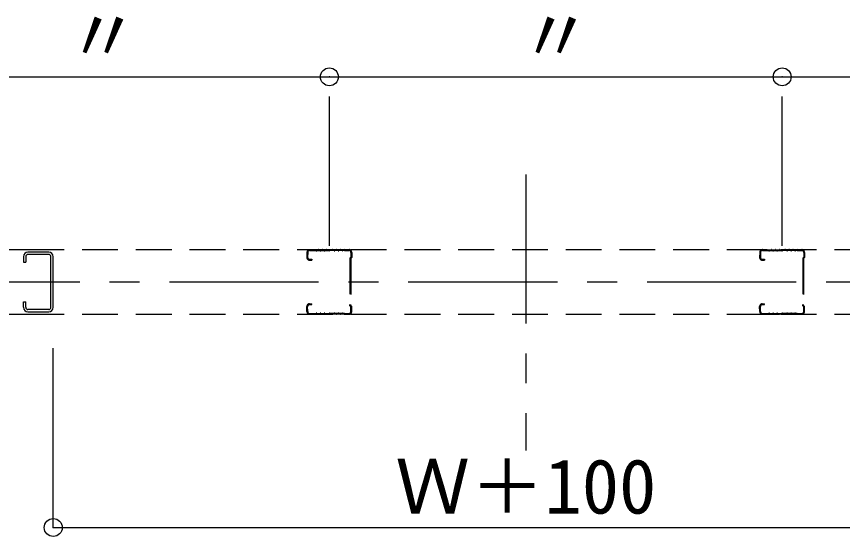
# Model space of a CAD drawing. Units: millimetres, scale not verified, with parts at other scales. Extents: x -4126 to 4124, y -2920 to 2852.
# Drawn here: x -2519 to -1689, y -1441 to -918 of the extents above; entities that cross this region are included whole.
import ezdxf
from ezdxf.enums import TextEntityAlignment as Align

# ---------------------------------------------------------------- set-up
doc = ezdxf.new("R2010")
doc.units = ezdxf.units.MM
doc.header["$LTSCALE"] = 30
doc.header["$PDMODE"] = 32
doc.header["$PDSIZE"] = 18
for name, pattern in [('CHAIN1', [8, 5, -1, 1, -1]), ('DASHED1', [1.8, 1.2, -0.6]), ('DOUBLE_CHAIN1', [8.8, 5, -1, 0.6, -0.6, 0.6, -1])]:
    doc.linetypes.add(name, pattern=pattern)
for name, color, linetype in [('1-0_中心線', 4, 'CHAIN1'), ('1-1_中線', 7, 'Continuous'), ('1-4_細線', 4, 'DASHED1'), ('1-5_寸法', 4, 'Continuous'), ('1-8_隠線', 4, 'DOUBLE_CHAIN1'), ('2-5_寸法', 4, 'Continuous')]:
    doc.layers.add(name, color=color, linetype=linetype)
doc.styles.add('ＭＳ ゴシック', font='')
doc.styles.get('ＭＳ ゴシック').set_extended_font_data('MS Gothic')

msp = doc.modelspace()

# ---------------------------------------------------------------- linework, layer by layer
at = {"layer": '1-0_中心線'}
msp.add_line((-2006.83, -1076.6), (-2006.83, -1353.99), dxfattribs=at)
msp.add_lwpolyline([(-3805.15, -1184.71), (-1505.23, -1184.71), (-642.82, -1184.71)], dxfattribs=at)
at = {"layer": '1-1_中線'}
for p, q in [((-3695.73, -1152.21), (-2506.83, -1152.21)), ((-3695.73, -1217.21), (-2506.83, -1217.21))]:
    msp.add_line(p, q, dxfattribs=at)
at = {"layer": '1-1_中線', "linetype": 'DASHED1'}
for p, q in [((-2506.83, -1152.21), (-1506.83, -1152.21)), ((-2506.83, -1217.21), (-1506.83, -1217.21))]:
    msp.add_line(p, q, dxfattribs=at)
at = {"layer": '1-4_細線'}
for p, q in [((-2224.19, -1152.22), (-2219.33, -1152.22)), ((-2224.19, -1153.02), (-2219.33, -1153.02)), ((-2219.46, -1153.01), (-2217.63, -1153.29)), ((-2219.33, -1152.22), (-2217.51, -1152.5)), ((-2217.14, -1152.5), (-2215.52, -1152.23)), ((-2217.01, -1153.29), (-2215.39, -1153.02)), ((-2215.27, -1153.02), (-2213.65, -1153.29)), ((-2215.14, -1152.23), (-2213.52, -1152.5)), ((-2213.14, -1152.5), (-2211.52, -1152.23)), ((-2213.01, -1153.29), (-2211.39, -1153.02)), ((-2211.27, -1153.02), (-2209.65, -1153.29)), ((-2211.14, -1152.23), (-2209.52, -1152.5)), ((-2209.14, -1152.5), (-2207.52, -1152.23)), ((-2209.01, -1153.29), (-2207.39, -1153.02)), ((-2207.29, -1153.02), (-2204.53, -1153.3)), ((-2207.21, -1152.22), (-2204.45, -1152.51)), ((-2201.45, -1152.22), (-2204.21, -1152.51)), ((-2201.37, -1153.01), (-2204.13, -1153.3)), ((-2199.65, -1153.29), (-2201.27, -1153.02)), ((-2199.52, -1152.5), (-2201.14, -1152.23)), ((-2197.52, -1152.23), (-2199.14, -1152.5)), ((-2197.39, -1153.02), (-2199.01, -1153.29)), ((-2195.65, -1153.28), (-2197.27, -1153.02)), ((-2195.52, -1152.49), (-2197.14, -1152.23)), ((-2193.52, -1152.22), (-2195.14, -1152.49)), ((-2193.39, -1153.01), (-2195.01, -1153.28)), ((-2191.65, -1153.28), (-2193.27, -1153.01)), ((-2191.52, -1152.49), (-2193.14, -1152.22)), ((-2189.33, -1152.21), (-2191.15, -1152.49)), ((-2189.26, -1153.01), (-2191.03, -1153.28)), ((-2189.33, -1152.21), (-2184.59, -1152.21)), ((-2189.26, -1153.01), (-2184.59, -1153.01)), ((-1769.19, -1152.22), (-1764.33, -1152.22)), ((-1769.19, -1153.02), (-1764.33, -1153.02)), ((-1764.46, -1153.01), (-1762.63, -1153.29)), ((-1764.33, -1152.22), (-1762.51, -1152.5)), ((-1762.14, -1152.5), (-1760.52, -1152.23)), ((-1762.01, -1153.29), (-1760.39, -1153.02)), ((-1760.27, -1153.02), (-1758.65, -1153.29)), ((-1760.14, -1152.23), (-1758.52, -1152.5)), ((-1758.14, -1152.5), (-1756.52, -1152.23)), ((-1758.01, -1153.29), (-1756.39, -1153.02)), ((-1756.27, -1153.02), (-1754.65, -1153.29)), ((-1756.14, -1152.23), (-1754.52, -1152.5)), ((-1754.14, -1152.5), (-1752.52, -1152.23)), ((-1754.01, -1153.29), (-1752.39, -1153.02)), ((-1752.29, -1153.02), (-1749.53, -1153.3)), ((-1752.21, -1152.22), (-1749.45, -1152.51)), ((-1746.45, -1152.22), (-1749.21, -1152.51)), ((-1746.37, -1153.01), (-1749.13, -1153.3)), ((-1744.65, -1153.29), (-1746.27, -1153.02)), ((-1744.52, -1152.5), (-1746.14, -1152.23)), ((-1742.52, -1152.23), (-1744.14, -1152.5)), ((-1742.39, -1153.02), (-1744.01, -1153.29)), ((-1740.65, -1153.28), (-1742.27, -1153.02)), ((-1740.52, -1152.49), (-1742.14, -1152.23)), ((-1738.52, -1152.22), (-1740.14, -1152.49)), ((-1738.39, -1153.01), (-1740.01, -1153.28)), ((-1736.65, -1153.28), (-1738.27, -1153.01)), ((-1736.52, -1152.49), (-1738.14, -1152.22)), ((-1734.33, -1152.21), (-1736.15, -1152.49)), ((-1734.26, -1153.01), (-1736.03, -1153.28)), ((-1734.33, -1152.21), (-1729.59, -1152.21)), ((-1734.26, -1153.01), (-1729.59, -1153.01)), ((-2226.89, -1154.86), (-2227.01, -1159.96)), ((-2226.09, -1154.88), (-2226.21, -1159.98)), ((-2224.31, -1161.92), (-2222.07, -1161.92)), ((-2222.07, -1161.92), (-2222.07, -1162.72)), ((-2183.63, -1160.87), (-2183.63, -1207.21)), ((-2181.83, -1160.21), (-2182.83, -1161.21)), ((-2182.83, -1161.21), (-2182.83, -1207.21)), ((-2181.83, -1154.97), (-2181.83, -1160.21)), ((-1771.89, -1154.86), (-1772.01, -1159.96)), ((-1771.09, -1154.88), (-1771.21, -1159.98)), ((-1769.31, -1161.92), (-1767.07, -1161.92)), ((-1767.07, -1161.92), (-1767.07, -1162.72)), ((-1728.63, -1160.87), (-1728.63, -1207.21)), ((-1726.83, -1160.21), (-1727.83, -1161.21)), ((-1727.83, -1161.21), (-1727.83, -1207.21)), ((-1726.83, -1154.97), (-1726.83, -1160.21)), ((-2224.31, -1162.72), (-2222.07, -1162.72)), ((-1769.31, -1162.72), (-1767.07, -1162.72)), ((-2226.89, -1214.55), (-2227.01, -1209.45)), ((-2226.09, -1214.53), (-2226.21, -1209.43)), ((-2224.31, -1206.69), (-2222.07, -1206.69)), ((-2224.31, -1207.49), (-2222.07, -1207.49)), ((-2222.07, -1207.49), (-2222.07, -1206.69)), ((-2183.63, -1208.54), (-2183.63, -1207.21)), ((-2182.83, -1208.21), (-2182.83, -1207.21)), ((-2181.83, -1209.21), (-2182.83, -1208.21)), ((-2181.83, -1214.44), (-2181.83, -1209.21)), ((-1771.89, -1214.55), (-1772.01, -1209.45)), ((-1771.09, -1214.53), (-1771.21, -1209.43)), ((-1769.31, -1206.69), (-1767.07, -1206.69)), ((-1769.31, -1207.49), (-1767.07, -1207.49)), ((-1767.07, -1207.49), (-1767.07, -1206.69)), ((-1728.63, -1208.54), (-1728.63, -1207.21)), ((-1727.83, -1208.21), (-1727.83, -1207.21)), ((-1726.83, -1209.21), (-1727.83, -1208.21)), ((-1726.83, -1214.44), (-1726.83, -1209.21)), ((-2224.19, -1216.39), (-2219.33, -1216.39)), ((-2224.19, -1217.19), (-2219.33, -1217.19)), ((-2219.46, -1216.4), (-2217.63, -1216.12)), ((-2219.33, -1217.19), (-2217.51, -1216.91)), ((-2217.14, -1216.91), (-2215.52, -1217.18)), ((-2217.01, -1216.12), (-2215.39, -1216.39)), ((-2215.27, -1216.39), (-2213.65, -1216.12)), ((-2215.14, -1217.18), (-2213.52, -1216.91)), ((-2213.14, -1216.91), (-2211.52, -1217.18)), ((-2213.01, -1216.12), (-2211.39, -1216.39)), ((-2211.27, -1216.39), (-2209.65, -1216.12)), ((-2211.14, -1217.18), (-2209.52, -1216.91)), ((-2209.14, -1216.91), (-2207.52, -1217.18)), ((-2209.01, -1216.12), (-2207.39, -1216.39)), ((-2207.29, -1216.39), (-2204.53, -1216.11)), ((-2207.21, -1217.19), (-2204.45, -1216.9)), ((-2201.45, -1217.19), (-2204.21, -1216.9)), ((-2201.37, -1216.4), (-2204.13, -1216.11)), ((-2199.65, -1216.13), (-2201.27, -1216.39)), ((-2199.52, -1216.91), (-2201.14, -1217.18)), ((-2197.52, -1217.18), (-2199.14, -1216.91)), ((-2197.39, -1216.4), (-2199.01, -1216.13)), ((-2195.65, -1216.13), (-2197.27, -1216.4)), ((-2195.52, -1216.92), (-2197.14, -1217.18)), ((-2193.52, -1217.19), (-2195.14, -1216.92)), ((-2193.39, -1216.4), (-2195.01, -1216.13)), ((-2191.65, -1216.13), (-2193.27, -1216.4)), ((-2191.52, -1216.92), (-2193.14, -1217.19)), ((-2189.33, -1217.2), (-2191.15, -1216.92)), ((-2189.26, -1216.4), (-2191.03, -1216.13)), ((-2189.33, -1217.2), (-2184.59, -1217.2)), ((-2189.26, -1216.4), (-2184.59, -1216.4)), ((-1769.19, -1216.39), (-1764.33, -1216.39)), ((-1769.19, -1217.19), (-1764.33, -1217.19)), ((-1764.46, -1216.4), (-1762.63, -1216.12)), ((-1764.33, -1217.19), (-1762.51, -1216.91)), ((-1762.14, -1216.91), (-1760.52, -1217.18)), ((-1762.01, -1216.12), (-1760.39, -1216.39)), ((-1760.27, -1216.39), (-1758.65, -1216.12)), ((-1760.14, -1217.18), (-1758.52, -1216.91)), ((-1758.14, -1216.91), (-1756.52, -1217.18)), ((-1758.01, -1216.12), (-1756.39, -1216.39)), ((-1756.27, -1216.39), (-1754.65, -1216.12)), ((-1756.14, -1217.18), (-1754.52, -1216.91)), ((-1754.14, -1216.91), (-1752.52, -1217.18)), ((-1754.01, -1216.12), (-1752.39, -1216.39)), ((-1752.29, -1216.39), (-1749.53, -1216.11)), ((-1752.21, -1217.19), (-1749.45, -1216.9)), ((-1746.45, -1217.19), (-1749.21, -1216.9)), ((-1746.37, -1216.4), (-1749.13, -1216.11)), ((-1744.65, -1216.13), (-1746.27, -1216.39)), ((-1744.52, -1216.91), (-1746.14, -1217.18)), ((-1742.52, -1217.18), (-1744.14, -1216.91)), ((-1742.39, -1216.4), (-1744.01, -1216.13)), ((-1740.65, -1216.13), (-1742.27, -1216.4)), ((-1740.52, -1216.92), (-1742.14, -1217.18)), ((-1738.52, -1217.19), (-1740.14, -1216.92)), ((-1738.39, -1216.4), (-1740.01, -1216.13)), ((-1736.65, -1216.13), (-1738.27, -1216.4)), ((-1736.52, -1216.92), (-1738.14, -1217.19)), ((-1734.33, -1217.2), (-1736.15, -1216.92)), ((-1734.26, -1216.4), (-1736.03, -1216.13)), ((-1734.33, -1217.2), (-1729.59, -1217.2)), ((-1734.26, -1216.4), (-1729.59, -1216.4))]:
    msp.add_line(p, q, dxfattribs=at)
for points in [[(-2182.63, -1154.97), (-2182.63, -1159.87), (-2183.63, -1160.87)], [(-1727.63, -1154.97), (-1727.63, -1159.87), (-1728.63, -1160.87)], [(-2182.63, -1214.44), (-2182.63, -1209.54), (-2183.63, -1208.54)], [(-1727.63, -1214.44), (-1727.63, -1209.54), (-1728.63, -1208.54)]]:
    msp.add_lwpolyline(points, dxfattribs=at)
for centre, radius, start, end in [((-2224.19, -1154.92), 2.7, 90.01999, 178.69998), ((-2224.19, -1154.92), 1.9, 90.01999, 178.69998), ((-2217.33, -1151.37), 1.95, 261.10429, 270.01999), ((-2217.33, -1151.37), 1.15, 261.10429, 270.01999), ((-2217.33, -1151.37), 1.15, 270.01999, 279.42708), ((-2217.33, -1151.37), 1.95, 270.01999, 279.42708), ((-2215.33, -1153.37), 1.15, 90.01999, 99.42708), ((-2215.33, -1153.37), 0.35, 90.01999, 99.42708), ((-2215.33, -1153.37), 1.15, 80.6129, 90.01999), ((-2215.33, -1153.37), 0.35, 80.6129, 90.01999), ((-2213.33, -1151.37), 1.95, 260.6129, 270.01999), ((-2213.33, -1151.37), 1.15, 260.6129, 270.01999), ((-2213.33, -1151.37), 1.15, 270.01999, 279.42708), ((-2213.33, -1151.37), 1.95, 270.01999, 279.42708), ((-2211.33, -1153.37), 1.15, 90.01999, 99.42708), ((-2211.33, -1153.37), 0.35, 90.01999, 99.42708), ((-2211.33, -1153.37), 1.15, 80.6129, 90.01999), ((-2211.33, -1153.37), 0.35, 80.6129, 90.01999), ((-2209.33, -1151.36), 1.95, 260.6129, 270.01999), ((-2209.33, -1151.36), 1.15, 260.6129, 270.01999), ((-2209.33, -1151.36), 1.15, 270.01999, 279.42708), ((-2209.33, -1151.36), 1.95, 270.01999, 279.42708), ((-2207.33, -1153.36), 1.15, 90.01999, 99.42708), ((-2207.33, -1153.36), 0.35, 90.01999, 99.42708), ((-2207.33, -1153.36), 1.15, 80.6129, 90.01999), ((-2207.33, -1153.36), 0.35, 80.6129, 90.01999), ((-2204.33, -1151.36), 1.95, 264.07425, 270.01999), ((-2204.33, -1151.36), 1.15, 264.07425, 270.01999), ((-2204.33, -1151.36), 1.15, 270.01999, 275.96571), ((-2204.33, -1151.36), 1.95, 270.01999, 275.96571), ((-2201.33, -1153.36), 1.15, 90.01999, 99.42708), ((-2201.33, -1153.36), 0.35, 90.01999, 99.42708), ((-2201.33, -1153.36), 1.15, 80.6129, 90.01999), ((-2201.33, -1153.36), 0.35, 80.6129, 90.01999), ((-2199.33, -1151.36), 1.95, 260.6129, 270.01999), ((-2199.33, -1151.36), 1.15, 260.6129, 270.01999), ((-2199.33, -1151.36), 1.15, 270.01999, 279.42708), ((-2199.33, -1151.36), 1.95, 270.01999, 279.42708), ((-2197.33, -1153.36), 1.15, 90.01999, 99.42708), ((-2197.33, -1153.36), 0.35, 90.01999, 99.42708), ((-2197.33, -1153.36), 1.15, 80.6129, 90.01999), ((-2197.33, -1153.36), 0.35, 80.6129, 90.01999), ((-2195.33, -1151.36), 1.95, 260.6129, 270.01999), ((-2195.33, -1151.36), 1.15, 260.6129, 270.01999), ((-2195.33, -1151.36), 1.15, 270.01999, 279.42708), ((-2195.33, -1151.36), 1.95, 270.01999, 279.42708), ((-2193.33, -1153.36), 1.15, 90.01999, 99.42708), ((-2193.33, -1153.36), 0.35, 90.01999, 99.42708), ((-2193.33, -1153.36), 1.15, 80.6129, 90.01999), ((-2193.33, -1153.36), 0.35, 80.6129, 90.01999), ((-2191.33, -1151.36), 1.95, 260.6129, 270.01999), ((-2191.33, -1151.36), 1.15, 260.6129, 270.01999), ((-2191.33, -1151.36), 1.15, 270.01999, 278.93567), ((-2191.33, -1151.36), 1.95, 270.01999, 278.93567), ((-2184.59, -1154.91), 2.7, 358.69998, 90.01999), ((-2184.59, -1154.91), 1.9, 358.69998, 90.01999), ((-1769.19, -1154.92), 2.7, 90.01999, 178.69998), ((-1769.19, -1154.92), 1.9, 90.01999, 178.69998), ((-1762.33, -1151.37), 1.95, 261.10429, 270.01999), ((-1762.33, -1151.37), 1.15, 261.10429, 270.01999), ((-1762.33, -1151.37), 1.15, 270.01999, 279.42708), ((-1762.33, -1151.37), 1.95, 270.01999, 279.42708), ((-1760.33, -1153.37), 1.15, 90.01999, 99.42708), ((-1760.33, -1153.37), 0.35, 90.01999, 99.42708), ((-1760.33, -1153.37), 1.15, 80.6129, 90.01999), ((-1760.33, -1153.37), 0.35, 80.6129, 90.01999), ((-1758.33, -1151.37), 1.95, 260.6129, 270.01999), ((-1758.33, -1151.37), 1.15, 260.6129, 270.01999), ((-1758.33, -1151.37), 1.15, 270.01999, 279.42708), ((-1758.33, -1151.37), 1.95, 270.01999, 279.42708), ((-1756.33, -1153.37), 1.15, 90.01999, 99.42708), ((-1756.33, -1153.37), 0.35, 90.01999, 99.42708), ((-1756.33, -1153.37), 1.15, 80.6129, 90.01999), ((-1756.33, -1153.37), 0.35, 80.6129, 90.01999), ((-1754.33, -1151.36), 1.95, 260.6129, 270.01999), ((-1754.33, -1151.36), 1.15, 260.6129, 270.01999), ((-1754.33, -1151.36), 1.15, 270.01999, 279.42708), ((-1754.33, -1151.36), 1.95, 270.01999, 279.42708), ((-1752.33, -1153.36), 1.15, 90.01999, 99.42708), ((-1752.33, -1153.36), 0.35, 90.01999, 99.42708), ((-1752.33, -1153.36), 1.15, 80.6129, 90.01999), ((-1752.33, -1153.36), 0.35, 80.6129, 90.01999), ((-1749.33, -1151.36), 1.95, 264.07425, 270.01999), ((-1749.33, -1151.36), 1.15, 264.07425, 270.01999), ((-1749.33, -1151.36), 1.15, 270.01999, 275.96571), ((-1749.33, -1151.36), 1.95, 270.01999, 275.96571), ((-1746.33, -1153.36), 1.15, 90.01999, 99.42708), ((-1746.33, -1153.36), 0.35, 90.01999, 99.42708), ((-1746.33, -1153.36), 1.15, 80.6129, 90.01999), ((-1746.33, -1153.36), 0.35, 80.6129, 90.01999), ((-1744.33, -1151.36), 1.95, 260.6129, 270.01999), ((-1744.33, -1151.36), 1.15, 260.6129, 270.01999), ((-1744.33, -1151.36), 1.15, 270.01999, 279.42708), ((-1744.33, -1151.36), 1.95, 270.01999, 279.42708), ((-1742.33, -1153.36), 1.15, 90.01999, 99.42708), ((-1742.33, -1153.36), 0.35, 90.01999, 99.42708), ((-1742.33, -1153.36), 1.15, 80.6129, 90.01999), ((-1742.33, -1153.36), 0.35, 80.6129, 90.01999), ((-1740.33, -1151.36), 1.95, 260.6129, 270.01999), ((-1740.33, -1151.36), 1.15, 260.6129, 270.01999), ((-1740.33, -1151.36), 1.15, 270.01999, 279.42708), ((-1740.33, -1151.36), 1.95, 270.01999, 279.42708), ((-1738.33, -1153.36), 1.15, 90.01999, 99.42708), ((-1738.33, -1153.36), 0.35, 90.01999, 99.42708), ((-1738.33, -1153.36), 1.15, 80.6129, 90.01999), ((-1738.33, -1153.36), 0.35, 80.6129, 90.01999), ((-1736.33, -1151.36), 1.95, 260.6129, 270.01999), ((-1736.33, -1151.36), 1.15, 260.6129, 270.01999), ((-1736.33, -1151.36), 1.15, 270.01999, 278.93567), ((-1736.33, -1151.36), 1.95, 270.01999, 278.93567), ((-1729.59, -1154.91), 2.7, 358.69998, 90.01999), ((-1729.59, -1154.91), 1.9, 358.69998, 90.01999), ((-2224.31, -1160.02), 2.7, 178.69998, 270.01999), ((-2224.31, -1160.02), 1.9, 178.69998, 270.01999), ((-1769.31, -1160.02), 2.7, 178.69998, 270.01999), ((-1769.31, -1160.02), 1.9, 178.69998, 270.01999), ((-2224.31, -1209.39), 2.7, 89.97998, 181.29999), ((-2224.31, -1209.39), 1.9, 89.97998, 181.29999), ((-1769.31, -1209.39), 2.7, 89.97998, 181.29999), ((-1769.31, -1209.39), 1.9, 89.97998, 181.29999), ((-2224.19, -1214.49), 2.7, 181.29999, 269.97998), ((-2224.19, -1214.49), 1.9, 181.29999, 269.97998), ((-2217.33, -1218.04), 1.95, 89.97998, 98.89566), ((-2217.33, -1218.04), 1.15, 89.97998, 98.89566), ((-2217.33, -1218.04), 1.95, 80.57289, 89.97998), ((-2217.33, -1218.04), 1.15, 80.57289, 89.97998), ((-2215.33, -1216.04), 1.15, 260.57289, 269.97998), ((-2215.33, -1216.04), 0.35, 260.57289, 269.97998), ((-2215.33, -1216.04), 0.35, 269.97998, 279.38707), ((-2215.33, -1216.04), 1.15, 269.97998, 279.38707), ((-2213.33, -1218.04), 1.95, 89.97998, 99.38707), ((-2213.33, -1218.04), 1.15, 89.97998, 99.38707), ((-2213.33, -1218.04), 1.95, 80.57289, 89.97998), ((-2213.33, -1218.04), 1.15, 80.57289, 89.97998), ((-2211.33, -1216.04), 1.15, 260.57289, 269.97998), ((-2211.33, -1216.04), 0.35, 260.57289, 269.97998), ((-2211.33, -1216.04), 0.35, 269.97998, 279.38707), ((-2211.33, -1216.04), 1.15, 269.97998, 279.38707), ((-2209.33, -1218.05), 1.95, 89.97998, 99.38707), ((-2209.33, -1218.05), 1.15, 89.97998, 99.38707), ((-2209.33, -1218.05), 1.95, 80.57289, 89.97998), ((-2209.33, -1218.05), 1.15, 80.57289, 89.97998), ((-2207.33, -1216.05), 1.15, 260.57289, 269.97998), ((-2207.33, -1216.05), 0.35, 260.57289, 269.97998), ((-2207.33, -1216.05), 0.35, 269.97998, 279.38707), ((-2207.33, -1216.05), 1.15, 269.97998, 279.38707), ((-2204.33, -1218.05), 1.95, 89.97998, 95.9257), ((-2204.33, -1218.05), 1.15, 89.97998, 95.9257), ((-2204.33, -1218.05), 1.95, 84.03426, 89.97998), ((-2204.33, -1218.05), 1.15, 84.03426, 89.97998), ((-2201.33, -1216.05), 1.15, 260.57289, 269.97998), ((-2201.33, -1216.05), 0.35, 260.57289, 269.97998), ((-2201.33, -1216.05), 0.35, 269.97998, 279.38707), ((-2201.33, -1216.05), 1.15, 269.97998, 279.38707), ((-2199.33, -1218.05), 1.95, 89.97998, 99.38707), ((-2199.33, -1218.05), 1.15, 89.97998, 99.38707), ((-2199.33, -1218.05), 1.95, 80.57289, 89.97998), ((-2199.33, -1218.05), 1.15, 80.57289, 89.97998), ((-2197.33, -1216.05), 1.15, 260.57289, 269.97998), ((-2197.33, -1216.05), 0.35, 260.57289, 269.97998), ((-2197.33, -1216.05), 0.35, 269.97998, 279.38707), ((-2197.33, -1216.05), 1.15, 269.97998, 279.38707), ((-2195.33, -1218.05), 1.95, 89.97998, 99.38707), ((-2195.33, -1218.05), 1.15, 89.97998, 99.38707), ((-2195.33, -1218.05), 1.95, 80.57289, 89.97998), ((-2195.33, -1218.05), 1.15, 80.57289, 89.97998), ((-2193.33, -1216.05), 1.15, 260.57289, 269.97998), ((-2193.33, -1216.05), 0.35, 260.57289, 269.97998), ((-2193.33, -1216.05), 0.35, 269.97998, 279.38707), ((-2193.33, -1216.05), 1.15, 269.97998, 279.38707), ((-2191.33, -1218.05), 1.95, 89.97998, 99.38707), ((-2191.33, -1218.05), 1.15, 89.97998, 99.38707), ((-2191.33, -1218.05), 1.95, 81.0643, 89.97998), ((-2191.33, -1218.05), 1.15, 81.0643, 89.97998), ((-2184.59, -1214.5), 2.7, 269.97998, 1.29999), ((-2184.59, -1214.5), 1.9, 269.97998, 1.29999), ((-1769.19, -1214.49), 2.7, 181.29999, 269.97998), ((-1769.19, -1214.49), 1.9, 181.29999, 269.97998), ((-1762.33, -1218.04), 1.95, 89.97998, 98.89566), ((-1762.33, -1218.04), 1.15, 89.97998, 98.89566), ((-1762.33, -1218.04), 1.95, 80.57289, 89.97998), ((-1762.33, -1218.04), 1.15, 80.57289, 89.97998), ((-1760.33, -1216.04), 1.15, 260.57289, 269.97998), ((-1760.33, -1216.04), 0.35, 260.57289, 269.97998), ((-1760.33, -1216.04), 0.35, 269.97998, 279.38707), ((-1760.33, -1216.04), 1.15, 269.97998, 279.38707), ((-1758.33, -1218.04), 1.95, 89.97998, 99.38707), ((-1758.33, -1218.04), 1.15, 89.97998, 99.38707), ((-1758.33, -1218.04), 1.95, 80.57289, 89.97998), ((-1758.33, -1218.04), 1.15, 80.57289, 89.97998), ((-1756.33, -1216.04), 1.15, 260.57289, 269.97998), ((-1756.33, -1216.04), 0.35, 260.57289, 269.97998), ((-1756.33, -1216.04), 0.35, 269.97998, 279.38707), ((-1756.33, -1216.04), 1.15, 269.97998, 279.38707), ((-1754.33, -1218.05), 1.95, 89.97998, 99.38707), ((-1754.33, -1218.05), 1.15, 89.97998, 99.38707), ((-1754.33, -1218.05), 1.95, 80.57289, 89.97998), ((-1754.33, -1218.05), 1.15, 80.57289, 89.97998), ((-1752.33, -1216.05), 1.15, 260.57289, 269.97998), ((-1752.33, -1216.05), 0.35, 260.57289, 269.97998), ((-1752.33, -1216.05), 0.35, 269.97998, 279.38707), ((-1752.33, -1216.05), 1.15, 269.97998, 279.38707), ((-1749.33, -1218.05), 1.95, 89.97998, 95.9257), ((-1749.33, -1218.05), 1.15, 89.97998, 95.9257), ((-1749.33, -1218.05), 1.95, 84.03426, 89.97998), ((-1749.33, -1218.05), 1.15, 84.03426, 89.97998), ((-1746.33, -1216.05), 1.15, 260.57289, 269.97998), ((-1746.33, -1216.05), 0.35, 260.57289, 269.97998), ((-1746.33, -1216.05), 0.35, 269.97998, 279.38707), ((-1746.33, -1216.05), 1.15, 269.97998, 279.38707), ((-1744.33, -1218.05), 1.95, 89.97998, 99.38707), ((-1744.33, -1218.05), 1.15, 89.97998, 99.38707), ((-1744.33, -1218.05), 1.95, 80.57289, 89.97998), ((-1744.33, -1218.05), 1.15, 80.57289, 89.97998), ((-1742.33, -1216.05), 1.15, 260.57289, 269.97998), ((-1742.33, -1216.05), 0.35, 260.57289, 269.97998), ((-1742.33, -1216.05), 0.35, 269.97998, 279.38707), ((-1742.33, -1216.05), 1.15, 269.97998, 279.38707), ((-1740.33, -1218.05), 1.95, 89.97998, 99.38707), ((-1740.33, -1218.05), 1.15, 89.97998, 99.38707), ((-1740.33, -1218.05), 1.95, 80.57289, 89.97998), ((-1740.33, -1218.05), 1.15, 80.57289, 89.97998), ((-1738.33, -1216.05), 1.15, 260.57289, 269.97998), ((-1738.33, -1216.05), 0.35, 260.57289, 269.97998), ((-1738.33, -1216.05), 0.35, 269.97998, 279.38707), ((-1738.33, -1216.05), 1.15, 269.97998, 279.38707), ((-1736.33, -1218.05), 1.95, 89.97998, 99.38707), ((-1736.33, -1218.05), 1.15, 89.97998, 99.38707), ((-1736.33, -1218.05), 1.95, 81.0643, 89.97998), ((-1736.33, -1218.05), 1.15, 81.0643, 89.97998), ((-1729.59, -1214.5), 2.7, 269.97998, 1.29999), ((-1729.59, -1214.5), 1.9, 269.97998, 1.29999)]:
    msp.add_arc(centre, radius, start, end, dxfattribs=at)
at = {"layer": '1-5_寸法'}
for p, q in [((-2659.33, -978.53), (-2204.33, -978.53)), ((-2204.33, -978.53), (-1749.33, -978.53)), ((-1749.33, -978.53), (-1294.33, -978.53)), ((-2481.83, -1431.55), (-2481.83, -1251.21)), ((-2481.83, -1431.55), (-1526.83, -1431.55))]:
    msp.add_line(p, q, dxfattribs=at)
at = {"layer": '1-5_寸法', "color": 3}
for p in [(-2204.33, -978.53), (-1749.33, -978.53), (-2481.83, -1431.55)]:
    msp.add_point(p, dxfattribs=at)
at = {"layer": '1-8_隠線'}
for p, q in [((-2204.33, -1148.27), (-2204.33, -978.53)), ((-1749.33, -1148.27), (-1749.33, -978.53))]:
    msp.add_line(p, q, dxfattribs=at)
at = {"layer": '2-5_寸法'}
for p, q in [((-2511.83, -1159.31), (-2511.83, -1164.71)), ((-2509.53, -1159.31), (-2509.53, -1164.71)), ((-2486.43, -1154.71), (-2507.23, -1154.71)), ((-2486.43, -1157.01), (-2507.23, -1157.01)), ((-2484.13, -1210.11), (-2484.13, -1159.31)), ((-2481.83, -1210.11), (-2481.83, -1159.31)), ((-2511.83, -1164.71), (-2509.53, -1164.71)), ((-2511.83, -1210.11), (-2511.83, -1204.71)), ((-2511.83, -1204.71), (-2509.53, -1204.71)), ((-2509.53, -1210.11), (-2509.53, -1204.71)), ((-2486.43, -1212.41), (-2507.23, -1212.41)), ((-2507.23, -1214.71), (-2486.43, -1214.71))]:
    msp.add_line(p, q, dxfattribs=at)
for centre, radius, start, end in [((-2507.23, -1159.31), 4.6, 90, 180), ((-2507.23, -1159.31), 2.3, 90, 180), ((-2486.43, -1159.31), 4.6, 0, 90), ((-2486.43, -1159.31), 2.3, 0, 90), ((-2507.23, -1210.11), 4.6, 180, 270), ((-2507.23, -1210.11), 2.3, 180, 270), ((-2486.43, -1210.11), 2.3, 270, 0), ((-2486.43, -1210.11), 4.6, 270, 0)]:
    msp.add_arc(centre, radius, start, end, dxfattribs=at)

# ---------------------------------------------------------------- texts
at = {"layer": '1-5_寸法', "style": 'ＭＳ ゴシック'}
for s, p in [('〃', (-2469.33, -981.03)), ('〃', (-2014.33, -981.03)), ('Ｗ＋100', (-2138.08, -1434.05))]:
    msp.add_text(s, height=54.99, dxfattribs=at).set_placement(p, align=Align.BOTTOM_LEFT)

doc.saveas('drawing.dxf')
